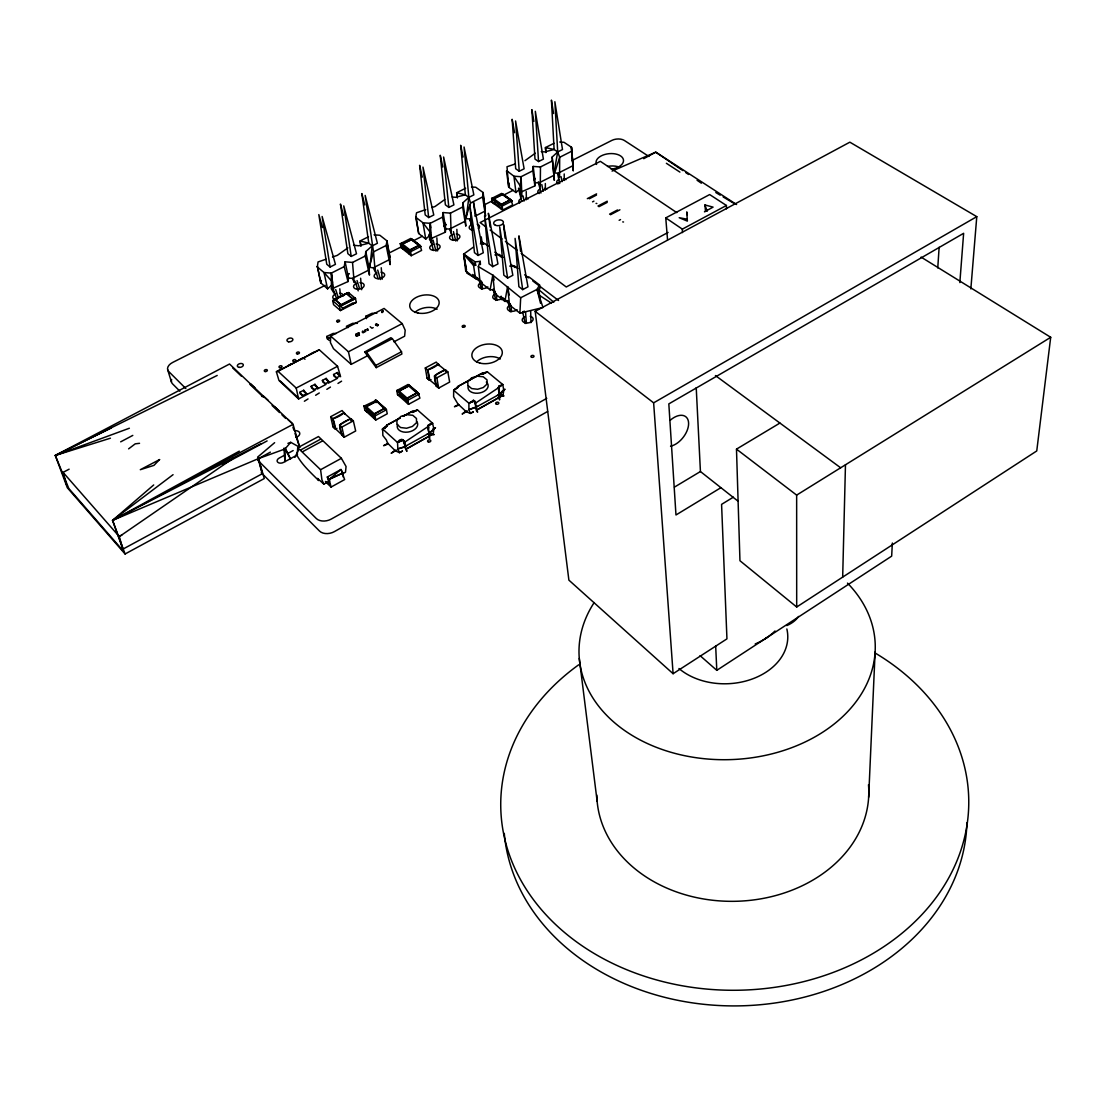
<?xml version="1.0" encoding="UTF-8"?>
<svg xmlns="http://www.w3.org/2000/svg" width="1106" height="1106" viewBox="0 0 1106 1106"><rect width="100%" height="100%" fill="white"/><g stroke="black" fill="none" stroke-linecap="round" stroke-linejoin="round"><path stroke-width="1.5" d="M552.157 157.052L554.355 180.292L552.157 157.052L557.701 151.937L562.498 149.531L554.866 101.738L557.701 151.937L553.926 173.31M364.994 330.1L364.69 330.694M457.165 387.418L453.667 390.266L453.612 396.764L458.644 405.211L454.442 406.731L458.52 404.492L466.207 411.695L470.354 413.423L473.257 411.902M540.475 166.951L540.267 186.928L538.968 182.905L535.152 182.725L534.875 185.891L519.737 192.651L521.908 196.771L521.092 176.711L532.857 170.78L533.189 166.439L540.475 166.951L552.143 161.089M457.594 386.699L481.953 373.33L457.718 386.533M358.15 333.971L359.45 335.049L358.178 334.053L359.104 333.57L359.077 334.759L359.132 333.459L357.501 333.39L359.339 333.058L357.943 333.777M842.675 577.125L845.468 464.796M427.068 434.271L429.584 433.331L433.856 429.031L429.28 433.054L429.557 438.764L428.188 425.368L432.57 423.211L433.856 429.031L433.193 433.939L406.98 448.746M520.207 188.504L515.977 192.527L508.719 187.218L507.004 166.743L515.161 163.992M393.943 341.823L404.63 336.196L405.183 330.21L402.211 323.602L384.072 308.45L330.666 336.1L330.418 342.57L333.487 348.68L351.196 364.358L367.98 355.51M425.796 209.628L416.52 212.781L415.732 217.26L422.976 222.776L430.22 223.315L429.557 239.255L431.934 243.389L430.22 223.315L442.524 217.122L443.105 212.559L450.474 213.126L462.654 206.988L462.902 202.757L468.847 197.393L473.852 194.877L464.064 147.015L468.847 197.393L470.534 203.02L465.377 219.029L465.806 226.163L462.654 206.988M339.611 424.994L341.077 433.013L344.201 437.229L355.676 430.981L353.339 420.861L351.127 418.787L349.399 419.243L339.611 424.994L341.865 427.04L344.201 437.229L342.031 435.128L343.233 434.326M868.652 797.246L875.109 652.001M482.603 196.951L483.184 192.568L485.534 216.126L482.603 196.951L470.534 203.02M368.091 330.279L367.22 329.989L367.69 328.841M892.348 543.018L891.671 556.138L716.799 670.333L700.084 655.664M365.782 331.482L364.911 331.192L365.381 330.044M526.18 277.357L529.097 277.039L539.534 284.947L537.046 289.399L542.977 307.523L519.889 313.136L520.691 297.749L492.778 275.131L478.345 266.574L480.225 261.334L475.179 261.873L463.649 254.117L473.368 247.15M428.174 425.686L428.437 424.801M402.46 451.096L399.46 452.672L397.828 448.912L404.63 446.686L429.28 433.054L434.243 434.589C427.69 436.483 424.787 423.612 432.57 423.211L417.543 409.994L411.695 411.612L402.916 416.395M937.764 267.929L939.132 247.288M342.611 473.797L345.501 472.207L346.054 466.497L341.395 458.313L318.473 436.538L297.708 447.736L297.168 455.755C302.588 465.391 310.924 472.732 318.639 480.543L317.533 478.373L323.837 484.138L329.616 480.958M959.842 282.583L963.63 233.311L668.826 403.897L675.973 514.981L720.918 487.677M970.847 288.915L976.778 216.652L849.85 142.176L535.18 311.325L568.885 580.125L673.098 673.706L726.946 638.867L721.582 504.364L733.347 497.161M506.866 170.808L513.917 176.213L521.092 176.711L519.737 192.651L520.497 190.08M571.567 147.305L573.254 170.683L571.567 147.305L563.977 142.287L559.76 142.01M402.39 451.041L399.46 452.672L395.367 450.847L387.819 443.368L383.602 445.69L387.971 444.087L386.326 439.939L382.842 435.501L382.676 429.031L386.824 425.202M386.865 425.271L399.999 417.985M434.52 375.86L436.317 386.091L438.833 388.012L449.644 382.054L447.833 371.879L445.538 369.916L443.879 370.358L434.52 375.86L436.856 377.823L438.64 388.026M386.146 245.504L387.017 240.887L389.934 257.214L390.114 264.638L386.146 245.504L373.51 251.864L369.058 267.832L369.473 275.131L365.27 256.011L365.796 251.546L372.155 245.919L377.395 243.292L365.16 195.416L373.51 251.864L375.224 271.855L373.303 267.79L369.874 267.417L372.155 245.919L368.754 243.182L360.072 240.97L360.888 246.002M534.129 179.545L534.806 178.66M921.091 257.104L1050.7 337.289L1036.751 450.944L796.693 607.014L739.955 560.728L736.485 449.133L779.924 423.059M430.953 235.177L429.557 239.255L445.372 232.163L445.787 228.859L443.105 212.559M363.971 406.151L365.63 406.04L367.634 411.086L374.519 417.321L375.736 420.031L374.823 414.349L365.63 406.04L363.971 406.151L374.879 416.008L386.423 409.759L375.473 399.971L384.584 409.054L386.423 409.759L387.252 413.782L375.736 420.031L364.842 410.16L363.971 406.151L376.247 400.331M428.008 426.584L403.842 442.759L406.897 451.372L404.63 446.686L404.865 447.446M332.45 284.408L327.583 288.846L320.768 282.887L317.408 266.449L318.058 261.942L326.076 259.205M509.05 185.006L508.719 187.218L506.493 171.001M482.81 373.192L487.4 371.865L502.774 384.542L503.783 390.39L499.4 394.289L499.539 399.971L498.405 387.556M477.626 409.635L502.981 395.298L503.783 390.39L499.553 394.98L504.004 395.948L499.4 394.289L475.566 407.464L468.93 409.621L470.354 413.423L473.327 411.778M345.086 261.804L344.201 266.629L331.316 273.113L334.026 293.159L331.441 289.012L347.989 281.574L348.57 278.118L345.086 261.804L352.524 262.44L365.27 256.011M444.46 225.762L445.663 224.573L444.736 222.818M387.252 425.99L382.676 429.031L397.538 442.511L397.828 448.912L404.934 446.962L406.718 445.524M495.032 291.39L492.225 289.661L490.096 289.883L492.778 275.131L494.147 280.039M510.115 304.191L507.018 301.191L504.875 301.413L507.585 286.62L509.202 295.053M347.408 274.841L348.694 273.597M477.585 406.344L468.93 409.621L468.889 403.206L474.128 400.897L477.626 412.179C473.852 409.344 477.999 401.713 473.271 400.261M355.994 335.602L356.74 335.09L356.464 336.238M321.376 280.44L320.768 282.887L317.408 266.449M412.192 412.455L417.543 409.994L412.718 412.331M367.538 330.418L367.455 329.367M332.547 286.15L331.441 289.012L331.316 273.113L323.989 272.518L316.993 266.657M340.206 305.104L342.832 308.615L340.427 310.565L339.556 306.611L340.206 305.104L353.602 298.247L355.468 298.454L356.298 302.422L340.427 310.565L333.57 304.675L332.685 300.708L333.86 299.671L348.556 292.62L355.468 298.454L339.556 306.611L332.685 300.708L348.556 292.62L349.123 295.261M378.321 325.067L375.791 324.238L376.856 323.699L375.874 324.611L378.39 324.832L376.994 325.869L378.128 325.399M365.284 330.321L364.952 331.316M367.22 329.989L367.593 329.118M387.211 426.197L382.676 429.031M366.998 329.491L367.344 328.938M365.146 330.57L365.229 331.62M294.943 457.386L298.344 450.156M498.792 386.049L502.774 384.542L498.419 387.515L502.774 384.542M348.611 274.012L347.09 275.297L349.067 273.846M445.594 224.96L444.183 226.177L445.732 225.292L445.649 224.034M519.889 313.136L509.576 305.09L510.336 303.763M457.58 386.962L456.792 387.681M504.875 301.413L494.714 293.505L495.474 292.205M490.096 289.883L480.101 282.099L480.861 280.813L481.76 282.293L466.732 273.002L463.649 254.117L475.691 265.26L473.562 265.495L463.649 254.117L465.695 270.873L475.539 278.546L477.654 278.311L481.76 282.293M362.796 332.491L364.164 332.132L362.989 332.754M465.695 270.873L466.469 269.601L463.649 254.117M347.173 274.965L347.726 274.053M444.239 225.873L444.819 224.96M356.118 335.533L356.644 336.141M290.74 442.331L284.961 448.981L258.569 458.575L112.563 520.373L122.863 549.157L122.185 549.723L68.862 488.589L55.3 455.451L229.536 364.012L293.062 424.331L299.698 447.266L290.74 442.331L287.919 443.34M400.331 243.707L410.727 238.454L420.916 246.458L410.492 251.753L400.331 243.707L401.865 243.527L403.649 248.325L410.05 253.412L411.197 255.707L410.409 250.315L401.865 243.527L401.132 244.329L400.331 243.707L401.063 247.647L411.197 255.707L421.607 250.412L420.031 245.421L419.229 245.836L410.658 239.09L411.46 238.689M491.658 198.472L501.612 193.439L512.092 201.016L502.11 206.089L491.658 198.472L493.193 198.278L494.838 203.034L501.419 207.859L502.636 210.057L502 204.707L493.193 198.278L492.474 199.066L491.658 198.472L492.211 202.412L502.636 210.057L512.603 204.983L511.207 200.02L510.447 200.407L501.626 194.02L502.387 193.633M365.63 406.04L364.745 406.524M396.736 390.598L408.073 384.487L419.16 394.123L407.782 400.289L396.736 390.598L398.395 390.487L400.358 395.519L407.326 401.644L408.57 404.312L407.713 398.644L398.395 390.487L397.607 391.358L396.736 390.598L397.538 394.607L408.57 404.312L419.921 398.146L418.206 392.962L417.335 393.432L407.99 385.317L408.861 384.847M415.732 217.26L418.69 233.49L425.755 239.103L430.275 234.873M436.331 386.105L438.833 388.012M339.556 306.611L340.731 305.56M153.706 484.953L112.563 520.373L125.075 553.982L264.251 478.552L258.569 458.575L270.389 452.133M274.634 442.676L257.657 457.082L262.274 473.727L122.863 549.157L119.31 536.631L63.07 472.386L69.125 469.179M453.667 390.266L458.078 387.307L453.667 390.266L468.889 403.206L473.617 400.289M403.842 442.759L402.943 440.119L397.538 442.511C400.953 435.847 406.98 441.543 404.934 446.962M522.06 312.901L524.272 311.09M436.441 386.146L437.534 385.275A23.682 15.277 -9.2 0 0 436.746 385.745L429.501 379.856A23.558 8.295 61.7 0 0 427.787 370.441L428.146 369.791A23.392 14.71 -9.7 0 0 438.156 364.413L445.469 370.33A23.862 8.737 61.4 0 0 445.469 371.049M466.082 410.976L462.142 414.031L467.562 410.976M395.215 450.128L391.165 453.253L396.778 450.101M128.614 448.856L135.236 443.838L139.536 443.312M173.061 474.681L112.563 520.373L260.822 443.755M432.847 429.681L435.515 427.676L432.75 429.197M502.456 391.22L505.055 389.257L502.387 390.736M438.543 364.012L427.552 369.929L425.298 367.98L436.234 362.104L439.123 365.464M344.353 412.566L332.865 418.732L330.694 416.672L342.1 410.547L345.003 414.017M524.949 160.688L535.332 153.195M444.695 199.605L435.087 206.476L431.99 207.527M347.892 247.882L337.316 255.362L332.491 257.007M233.38 458.133L119.31 536.631L122.13 534.682M767.108 637.485L764.73 639.033M428.05 426.28L432.57 423.211M474.93 403.538L498.364 387.805M326.837 389.34L330.459 387.059M337.98 383.436L341.588 381.169M304.371 401.243L308.035 398.934M315.625 395.271L319.275 392.989M796.693 607.014L796.652 495.115L1050.7 337.289M302.795 451.607L322.385 441.004M300.804 449.893L320.505 439.234M674.453 487.11L700.43 471.529L696.227 387.75M673.098 673.706L653.632 402.847L976.778 216.652M373.441 414.709L384.902 408.142L376.8 400.856L365.326 407.119L373.441 414.709L365.326 407.119L376.897 401.243L384.902 408.142L373.358 414.238M406.317 399.017L417.639 392.533L409.441 385.358L398.119 391.538L406.317 399.017L398.119 391.538L409.524 385.745L417.639 392.533L406.248 398.533M547.622 411.473L334.371 531.627A10.894 7.396 -13.3 0 1 319.537 531.074L261.223 472.677M546.751 398.367L331.261 519.073A10.963 7.396 -13.2 0 1 316.33 518.534L257.781 460.22M406.787 448.594L428.796 436.386M477.764 409.303L502.981 395.298M325.441 481.594L331.067 487.069L344.643 479.575L340.994 469.483L327.307 477.004L329.602 484.58L325.634 481.511M397.538 442.511L402.943 440.119M323.837 484.138L321.915 479.783L320.588 469.718L341.395 458.313M239.311 451.165L112.563 520.373L293.062 424.331M704.439 211.84L713.066 207.126L704.951 204.956L705.517 211.467M500.728 205.08L510.668 199.702L502.926 194.034L492.986 199.149L500.728 205.08L492.986 199.149L502.981 194.435L510.668 199.702L500.672 204.624M643.72 158.697L655.775 152.158L736.582 204.527M364.676 351.929L390.902 337.689L392.367 338.685L401.492 351.722L401.879 354.017L376.22 367.634L364.676 351.929L366.584 352.192L392.367 338.685M373.939 414.833L374.823 414.349L373.939 414.833L374.879 416.008M385.469 408.584L384.584 409.054L385.469 408.584L386.423 409.759M406.828 399.128L407.713 398.644L406.828 399.128L407.782 400.289M373.717 418.192L374.602 417.722M406.524 402.515L407.395 402.045M386.851 425.16L400.151 417.944M403.109 416.34L412.026 411.515M534.032 179.877L535.055 178.412M409.137 250.689L419.506 245.09L411.985 239.117L401.602 244.44L409.137 250.689L401.602 244.44L412.054 239.504L419.506 245.09L409.068 250.219M334.786 299.643L346.413 293.366L353.381 299.532L341.588 305.215L334.786 299.643L346.413 293.366L353.381 299.532M284.781 455.078L279.182 458.091A4.313 2.806 -13.6 0 0 277.73 462.211A4.313 2.806 -13.6 0 0 283.551 462.391L297.569 454.815M287.574 453.571L293.173 450.557M330.694 416.672L333.003 426.778L335.215 428.921L332.865 418.732M366.846 411.971L367.634 411.086M341.865 427.04L353.339 420.861M425.298 367.98L427.082 378.128L429.377 380.146L427.552 369.929M399.556 396.39L400.358 395.519M436.856 377.823L447.833 371.879M397.524 390.957L398.395 390.487M668.079 232.44L566.258 286.979L521.133 253.233M726.421 205.481L709.651 194.559L665.757 217.896L682.347 229.136L726.421 205.481L726.421 208.882M376.22 367.634L375.819 365.422L401.492 351.722M223.108 464.409L267.113 440.935M522.709 289.62L515.078 238.384L518.88 286.675L522.709 289.62L527.963 286.827L518.908 235.855L520.58 251.297M120.678 441.833L132.803 435.405M340.593 376.731L337.565 366.293L319.275 349.773L276.389 371.837L278.961 380.464L298.592 398.948L315.099 390.224M317.256 389.022L326.021 384.39M328.371 383.146L337.51 378.321M276.666 371.547L280.537 369.501M287.85 365.727L291.694 363.708M298.979 359.948L302.809 357.929L305.021 359.187M310.039 354.197L313.855 352.192M619.153 220.301L620.521 219.582M299.878 392.271L303.708 390.252L306.611 393.805L302.615 395.561L300.279 393.874L299.878 392.271L302.615 395.561M311.173 386.312L314.975 384.307L317.878 387.86L313.91 389.589L311.56 387.916L311.173 386.312L313.91 389.589M322.399 380.395L326.187 378.404L329.09 381.929L325.136 383.658L322.772 381.999L322.399 380.395L325.136 383.658M333.57 374.505L337.344 372.528L340.247 376.04L336.321 377.754L333.943 376.109L333.57 374.505L336.321 377.754M353.229 299.104L341.588 305.215L334.759 299.214M276.389 371.837L277.993 371.243L296.201 388.04L337.565 366.293M507.613 278.035L499.705 226.965L503.838 275.159L507.613 278.035L512.838 275.297L503.52 224.477L505.096 238.177M609.6 214.122L617.507 209.974M330.666 336.1L348.445 351.763L402.211 323.602M610.484 214.73L619.913 209.794M277.993 371.243L319.275 349.773M597.959 206.034L607.235 201.209M598.927 206.711L607.194 202.412M357.127 333.583L355.8 334.275L357.528 335.768M373.192 327.597L371.948 328.247L370.22 326.768M492.737 266.657L484.58 215.739L489.032 263.809L492.737 266.657L497.949 263.933L488.368 213.278L490.055 226.951M336.224 333.487L333.155 333.431L326.768 336.459L327.348 338.837L329.878 337.524M592.553 201.845L593.922 201.14M587.327 198.651L596.576 193.868M478.11 255.445L469.691 204.693L474.46 252.638L478.11 255.445L483.294 252.762L473.479 202.274L475.234 215.905M589.291 198.79L596.521 195.043M342.736 308.215L352.773 303.072L353.381 303.915M520.691 297.749L537.046 289.399L540.544 303.334L538.94 290.187L539.949 288.362L539.534 284.947M409.607 250.716L410.409 250.315L409.607 250.716L410.492 251.753M501.225 205.094L502 204.707L501.225 205.094L502.11 206.089M409.317 254.214L410.119 253.813M500.714 208.633L501.474 208.246M325.205 285.32L172.66 362.45A10.078 6.111 -14.5 0 0 168.734 371.533L185.822 388.538M388.386 253.385L402.252 246.362M413.036 240.914L422.285 236.242M483.916 205.08L493.165 200.407M503.949 194.946L513.198 190.273M571.747 160.674L611.812 140.421A8.972 5.046 -5.4 0 1 624.351 140.462L648.89 156.471M402.916 249.126L403.649 248.325M494.119 203.808L494.838 203.034M538.968 182.905L553.926 175.329M545.922 152.531L545.438 147.568L554.106 149.49L557.701 151.937L559.677 157.287L554.673 172.937L558.032 173.241L572.853 165.734M348.57 278.118L352.468 278.353L368.81 270.058M373.303 267.79L389.478 259.578M445.787 228.859L449.644 229.066L465.267 221.145M475.124 216.14L485.022 211.122M571.235 151.467L559.677 157.287L559.581 177.292L558.032 173.241M401.063 243.942L401.865 243.527M492.419 198.665L493.193 198.278M519.239 171.236L524.12 168.789L515.576 120.969L519.239 171.236L515.686 168.734L512.147 119.282L514.553 132.72M538.553 161.545L543.405 159.112L535.318 111.305L538.553 161.545L534.986 159.07L531.875 109.646L533.866 121.397M330.1 267.03L335.436 264.348L322.123 216.486L330.1 267.03L326.754 264.223L318.818 214.592L322.482 227.546M351.224 256.426L356.519 253.772L343.745 205.896L351.224 256.426L347.865 253.647L340.427 204.029L343.496 215.366M428.672 217.55L433.773 214.993L422.976 167.117L428.672 217.55L425.202 214.91L419.616 165.333L422.285 177.098M448.842 207.416L453.902 204.886L443.617 157.024L448.842 207.416L445.372 204.804L440.243 155.255L442.787 167.02M554.065 143.255L545.438 147.568L545.949 152.448M368.45 236.781L360.072 240.97L360.985 245.878M465.654 188.241L456.654 192.734L457.29 197.739M217.205 375.446L55.3 455.451L67.286 487.691L125.075 553.982M111.015 428.077L55.3 455.451L110.434 438.197M366.349 318.639L365.81 316.247L372.086 313.274L376.87 313.247M328.399 479.603L342.915 473.009L340.994 469.483L329.201 479.368L331.067 487.069M468.889 403.206L474.211 400.994M612.047 171.084L655.775 152.158L682.844 170.587M362.478 331.966L362.063 331.98M68.033 450.225L55.3 455.451L129.361 428.243M497.271 395.464L499.718 394.552L499.069 388.648M362.671 331.04L362.989 330.998M483.363 373.966L487.4 371.865L482.244 374.118L483.267 374.008M332.685 300.708L334.385 300.127L333.86 299.671M335.215 428.921L333.003 426.778M429.377 380.146L427.082 378.128M352.855 303.473L356.298 302.422M483.115 373.123L482.41 373.247M413.146 411.321L412.151 411.487M401.437 439.566L402.39 439.524M331.399 337.192L328.413 337.828L326.768 336.459M375.957 324.901C375.515 324.901 380.644 325.261 375.473 324.722M354.127 298.703L353.602 298.247L355.468 298.454M347.229 292.855L348.556 292.62M480.377 243.845L484.649 243.403L488.382 246.223M494.935 254.892L499.221 254.435L503.023 257.311M509.714 266.117L514.041 265.647L517.898 268.564M357.404 323.339L352.703 323.311L346.372 326.311L348.031 327.653M471.502 186.942L475.774 187.26L483.184 192.568M374.077 234.804L379.828 235.26L387.017 240.887M541.29 151.619L544.65 151.909L554.106 149.49L551.424 100.107L553.567 113.531M452.202 196.979L455.589 197.31L465.336 194.808L468.847 197.393L466.165 218.629L469.552 218.974L471.28 223.039L470.907 213.029M353.574 245.242L358.717 245.781L368.754 243.182L361.828 193.564L364.773 204.914M596.065 203.407L596.839 203.49M622.733 221.905L623.521 222.002M686.674 219.099L679.208 217.716L687.365 221.131L686.757 211.896L687.324 214.882M444.474 223.882L445.663 224.573M351.238 421.027A24.36 7.673 61 0 1 351.072 419.188L343.938 412.98A23.973 15.277 -12.1 0 1 333.487 418.593L333.127 419.243A24.055 7.244 61.2 0 1 335.312 428.561L335.851 428.713A23.848 15.29 -12.1 0 0 336.943 428.34M351.003 419.063L350.533 419.036A24.387 15.857 -11.7 0 0 340.054 424.69L339.708 425.243A24.429 7.535 60.9 0 0 341.851 434.658L342.39 434.81A24.263 15.871 -11.7 0 1 343.192 434.16M445.414 370.192L444.971 370.151A23.807 15.263 -9.2 0 0 434.935 375.57L434.575 376.22A23.917 8.613 61.3 0 0 436.248 385.565L436.386 385.773M512.092 201.016L510.447 200.407L511.207 200.02M420.916 246.458L419.229 245.836L420.031 245.421M492.211 202.412L494.88 203.421M419.16 394.123L417.335 393.432L418.206 392.962M335.381 428.686L342.003 434.865M401.063 247.647L403.718 248.726M397.538 394.607L400.427 395.92M364.842 410.16L367.731 411.487M429.543 379.925L429.985 379.952A23.281 14.724 -9.8 0 0 431.036 379.593M715.803 192.527L720.213 195.168M723.158 196.937L734.937 203.974M538.691 294.86L551.452 303.141M666.379 163.287L679.913 172.094M676.803 212.629L600.351 161.338L480.115 222.569L486.322 227.214M685.692 172.522L688.54 174.472M697.084 180.278L701.37 183.195M715.43 375.556L840.643 467.783M490.138 230.076L501.986 238.924M505.428 241.495L517.027 250.177M340.247 376.04L337.703 374.118L337.344 372.528M483.93 243.956L480.889 241.44L481.262 236.905L482.175 243.113L480.889 241.44A1.949 1.147 -8 0 1 481.359 240.431M494.783 252.168L501.571 257.311M511.069 264.5L515.133 267.583M524.631 274.786L528.709 277.869M532.774 280.952L558.558 300.486M474.363 400.635L475.082 401.658M329.09 381.929L326.56 380.008L326.187 378.404M736.485 449.133L796.652 495.115M535.18 311.325L653.632 402.847M317.878 387.86L315.362 385.911L314.975 384.307M472.677 274.44L477.654 278.311M503.175 298.191L507.018 301.191M306.611 393.805L304.109 391.856L303.708 390.252M700.43 471.529L737.978 501.129M365.81 316.247L367.482 317.574M327.348 338.837L329.422 340.537M500.7 296.532L509.838 304.109M483.543 243.652L480.889 241.44L483.322 243.887M537.889 288.956L553.788 302.201M475.884 407.727L475.76 408.238M356.215 334.067L358.137 335.74M287.754 419.271L292.371 423.487M250.495 383.713L254.919 387.764M263.698 396.294L268.219 400.427M274.371 406.469L278.975 410.672M280.122 380.893L298.883 398.423M232.619 367.828L241.26 376.068M249.901 384.307L263.477 397.248M272.104 405.487L279.514 412.552M281.989 414.902L285.68 418.441M297.708 447.736L320.588 469.718M179.849 391.165L172.564 383.865A10.023 6.124 -14.6 0 1 171.651 379.469M344.339 412.939L344.478 413.146A23.986 7.369 61.3 0 1 344.823 414.114M332.588 282.099L323.989 272.518L327.583 288.846M438.529 364.386L438.653 364.579A23.489 8.406 61.8 0 1 438.958 365.561M327.307 477.004L329.201 479.368L342.915 473.009L343.247 477.032M430.469 232.592L422.976 222.776L425.755 239.103M366.584 352.192L375.819 365.422M520.345 186.084L513.917 176.213L515.977 192.527M403.579 440.326L404.022 441.253M290.477 458.935L284.961 448.981L285.21 461.561M285.196 447.971L290.505 458.81M352.468 278.353L354.155 282.389L352.524 262.44M428.561 427.027L428.824 427.911M449.644 229.066L451.137 233.103L450.474 213.126M704.951 204.956L707.176 211.26M334.206 291.749L336.971 299.795M351.196 364.358L348.445 351.763M292.91 427.165L293.961 430.262M294.998 433.358L299.698 447.266M354.998 281.187L358.206 290.85M499.041 388.538L498.626 386.353L499.179 389.105M335.699 289.592L338.242 297.459M375.072 269.117L378.169 278.781M357.058 280.565L359.505 288.445M167.656 369.694L171.471 382.026M377.713 270.071L380.519 279.541M428.907 234.389L433.538 250.523M63.07 472.386L66.554 484.635M450.197 229.136L453.322 240.431M469.926 219.126L472.912 230.435M433.082 240.14L435.999 251.2M344.201 266.629L347.989 281.574M453.432 231.596L455.824 241.08M258.569 458.575L262.274 473.727M479.064 279.5L481.387 289.178M518.507 188.2L521.562 201.126M493.124 289.122L495.778 300.445M507.792 300.528L510.391 311.892M331.316 273.113L332.325 277.482M538.359 181.771L540.917 193.08M522.682 312.127L525.239 323.519M296.201 388.04L298.592 398.948M557.618 173.808L559.719 183.499M523.055 195.942L524.133 201.002M375.473 399.971L376.026 402.639M387.819 443.368L387.971 444.087M463.082 157.038L460.663 145.287L465.336 194.808L456.654 192.734L457.345 197.642M386.616 241.094L389.934 257.214M541.802 184.55L543.157 191.31M365.796 251.546L369.058 267.832M561.046 176.628L562.014 181.702M442.524 217.122L445.372 232.163M458.52 404.492L458.644 405.211M482.797 192.762L485.34 208.882M416.132 217.053L418.69 233.49M473.562 265.495L475.539 278.546M462.902 202.757L465.377 219.029M475.179 261.873L475.691 265.26M351.127 418.787L351.349 420.391M532.857 170.78L534.875 185.891M579.281 658.429L597.129 801.2M533.189 166.439L535.152 182.725M508.995 183.043L509.396 186.306M571.194 147.485L573.032 163.605M478.345 266.574L480.101 282.099M430.22 223.315L430.732 227.822M507.585 286.62L509.576 305.09M492.778 275.131L494.714 293.505M481.815 282.431L482.479 289.025M339.791 288.804L340.634 297.002M496.276 293.712L496.898 300.307M360.611 278.228L361.676 289.703M510.972 305.159L511.539 311.768M381.238 267.749L382.192 279.224M665.757 217.896L667.554 239.878M525.516 311.837L526.415 323.408M283.938 448.165L284.933 461.34M480.225 261.334L480.46 264.569M445.538 369.916L445.649 371.547M436.856 237.818L437.617 250.91M456.847 229.343L457.414 240.804M715.679 646.167L716.799 670.333M501.295 296.242L501.433 299.629M682.347 229.136L682.443 232.592M530.673 310.786L530.963 322.675M526.235 191.573L526.387 199.744M521.092 176.711L521.244 185.946M545.327 183.527L545.396 190.066M564.212 173.946L564.226 180.472M875.026 652.955A234.03 186.955 -0.8 0 1 912.395 924.118A234.03 186.955 -0.8 0 1 571.028 937.736A234.03 186.955 -0.8 0 1 578.715 664.775M966.934 822.781A231.638 186.402 -0.7 0 1 740.799 1005.838A231.638 186.402 -0.7 0 1 504.281 833.385M847.486 583.111A148.176 110.393 -1.9 0 1 831.947 725.73A148.176 110.393 -1.9 0 1 640.968 740.384A148.176 110.393 -1.9 0 1 594.171 602.563M868.487 784.776A135.997 108.402 -0.9 0 1 738.283 901.21A135.997 108.402 -0.9 0 1 596.811 795.048M486.322 382.082A10.161 6.539 -8.7 0 1 479.866 392.934A10.161 6.539 -8.7 0 1 468.35 385.773M416.838 421.593A10.341 6.747 -10.5 0 1 408.128 432.059A10.341 6.747 -10.5 0 1 397.635 424.428M596.549 164.448A13.784 7.825 -5.5 0 1 606.821 153.997A13.784 7.825 -5.5 0 1 623.342 159.333A13.784 7.825 -5.5 0 1 611.189 169.177M607.526 166.439A13.701 7.839 -5.5 0 1 619.927 167.407M558.005 183.983A5.101 2.917 -6.4 0 1 559.263 179.324M563.369 178.813A5.101 2.917 -6.4 0 1 565.871 179.711M539.134 193.591A5.115 2.945 -6.7 0 1 540.157 189.015M544.594 188.366A5.115 2.945 -6.7 0 1 546.876 189.14M519.668 202.992A5.143 2.972 -7.1 0 1 521.493 198.527M525.972 198.071A5.143 2.972 -7.1 0 1 528.129 198.942M477.184 224.228A5.212 3.055 -8.1 0 1 478.414 228.624M472.87 230.145A5.212 3.055 -8.1 0 1 469.248 227.919A5.212 3.055 -8.1 0 1 471.709 224.684M456.28 233.974A5.24 3.083 -8.5 0 1 458.976 238.467A5.24 3.083 -8.5 0 1 450.571 239.338A5.24 3.083 -8.5 0 1 453.073 234.306M436.151 244.025A5.267 3.111 -8.9 0 1 439.345 248.394A5.267 3.111 -8.9 0 1 430.925 249.61A5.267 3.111 -8.9 0 1 432.93 244.481M381.114 272.242A5.336 3.18 -10.1 0 1 383.851 276.721A5.336 3.18 -10.1 0 1 375.556 278.104A5.336 3.18 -10.1 0 1 376.842 272.947M359.906 282.638A5.364 3.207 -10.5 0 1 363.501 286.993A5.364 3.207 -10.5 0 1 354.957 288.611A5.364 3.207 -10.5 0 1 356.657 283.247M339.929 293.214A5.392 3.235 -11 0 1 343.454 295.966M335.63 299.726A5.392 3.235 -11 0 1 332.795 297.182A5.392 3.235 -11 0 1 335.602 293.933M414.847 312.445A14.751 9.069 -9.4 0 1 437.133 309.182M261.624 396.169A5.212 3.263 -13.4 0 1 261.97 396.529M487.884 286.938A5.406 3.277 -8.1 0 1 479.797 287.85A5.406 3.277 -8.1 0 1 480.598 282.818M502.594 298.012A5.447 3.332 -7.9 0 1 494.341 299.214A5.447 3.332 -7.9 0 1 494.976 294.044M517.083 309.68A5.489 3.387 -7.6 0 1 508.981 310.689A5.489 3.387 -7.6 0 1 509.285 305.602M294.611 430.759A5.323 3.429 -13 0 1 299.74 433.11A5.323 3.429 -13 0 1 295.924 437.423M530.23 316.288A5.53 3.442 -7.3 0 1 532.014 321.321A5.53 3.442 -7.3 0 1 523.594 322.178A5.53 3.442 -7.3 0 1 524.742 316.841M476.562 361.952A15.235 9.705 -8.3 0 1 500.299 358.994M383.201 430.358A1.618 1.051 -11.1 0 1 382.565 428.782A1.618 1.051 -11.1 0 1 385.123 428.547M798.615 616.443A29.42 21.456 -0.6 0 1 786.795 625.581M775.002 630.987A63.083 46.023 -2.2 0 1 755.191 643.969M786.85 628.955A61.908 45.927 -2 0 1 752.357 678.96A61.908 45.927 -2 0 1 678.96 668.522M670.208 420.28A17.917 10.631 -52.2 0 1 688.609 423.404A17.917 10.631 -52.2 0 1 670.54 446.216M396.93 420.377L396.888 424.262L400.579 427.524L406.593 428.243L412.4 426.446L416.533 422.672L416.464 418.497L412.759 415.289L406.801 414.681L401.008 416.326L396.93 420.377M481.359 373.911L481.373 373.897M381.791 311.519L382.759 312.334L381.874 312.528L383.284 310.731L381.791 311.519M159.568 459.584L153.969 465.363L140.31 469.704L159.568 459.584M471.668 377.81L467.769 381.722L467.893 385.455L471.668 388.579L477.64 389.271L483.308 387.515L487.234 383.879L487.013 379.856L483.239 376.773L477.308 376.206L471.668 377.81M357.791 334.164L359.063 335.256L357.805 334.233M495.433 225.292A4.922 2.889 -7.6 0 0 503.368 222.818A4.922 2.889 -7.6 0 0 496.801 220.205A4.922 2.889 -7.6 0 0 495.433 225.292M288.666 341.809A3.014 1.839 -12.2 0 0 292.883 339.39A3.014 1.839 -12.2 0 0 288.196 338.657A3.014 1.839 -12.2 0 0 288.666 341.809M239.214 367.372A3.055 1.88 -13.4 0 0 243.306 364.731A3.055 1.88 -13.4 0 0 238.467 364.206A3.055 1.88 -13.4 0 0 239.214 367.372M337.537 321.957A1.521 0.926 -11.1 0 0 339.639 320.74A1.521 0.926 -11.1 0 0 337.261 320.381A1.521 0.926 -11.1 0 0 337.537 321.957M297.307 353.948A1.548 0.954 -12.2 0 0 299.45 352.69A1.548 0.954 -12.2 0 0 297.058 352.316A1.548 0.954 -12.2 0 0 297.307 353.948M265.164 371.547A1.562 0.968 -12.9 0 0 267.348 370.275A1.562 0.968 -12.9 0 0 264.942 369.888A1.562 0.968 -12.9 0 0 265.164 371.547M279.873 367.717A1.562 0.968 -12.6 0 0 282.058 366.459A1.562 0.968 -12.6 0 0 279.638 366.058A1.562 0.968 -12.6 0 0 279.873 367.717M293.657 361.51A1.548 0.954 -12.3 0 0 295.827 360.252A1.548 0.954 -12.3 0 0 293.408 359.865A1.548 0.954 -12.3 0 0 293.657 361.51M418.068 313.039A14.848 9.055 -9.4 0 0 439.123 301.952A14.848 9.055 -9.4 0 0 416.132 297.459A14.848 9.055 -9.4 0 0 418.068 313.039M463.041 327.238A1.535 0.954 -8.7 0 0 465.197 326.09A1.535 0.954 -8.7 0 0 462.82 325.606A1.535 0.954 -8.7 0 0 463.041 327.238M479.852 363.072A15.332 9.705 -8.3 0 0 502.304 352.247A15.332 9.705 -8.3 0 0 479.078 346.247A15.332 9.705 -8.3 0 0 479.852 363.072M531.723 357.321A1.562 0.995 -7.3 0 0 534.004 356.229A1.562 0.995 -7.3 0 0 531.613 355.607A1.562 0.995 -7.3 0 0 531.723 357.321M496.47 404.215A1.604 1.051 -8.3 0 0 498.82 403.054A1.604 1.051 -8.3 0 0 496.4 402.39A1.604 1.051 -8.3 0 0 496.47 404.215M428.478 442.013A1.631 1.078 -10.1 0 0 430.801 440.727A1.631 1.078 -10.1 0 0 428.271 440.16A1.631 1.078 -10.1 0 0 428.478 442.013"/></g></svg>
